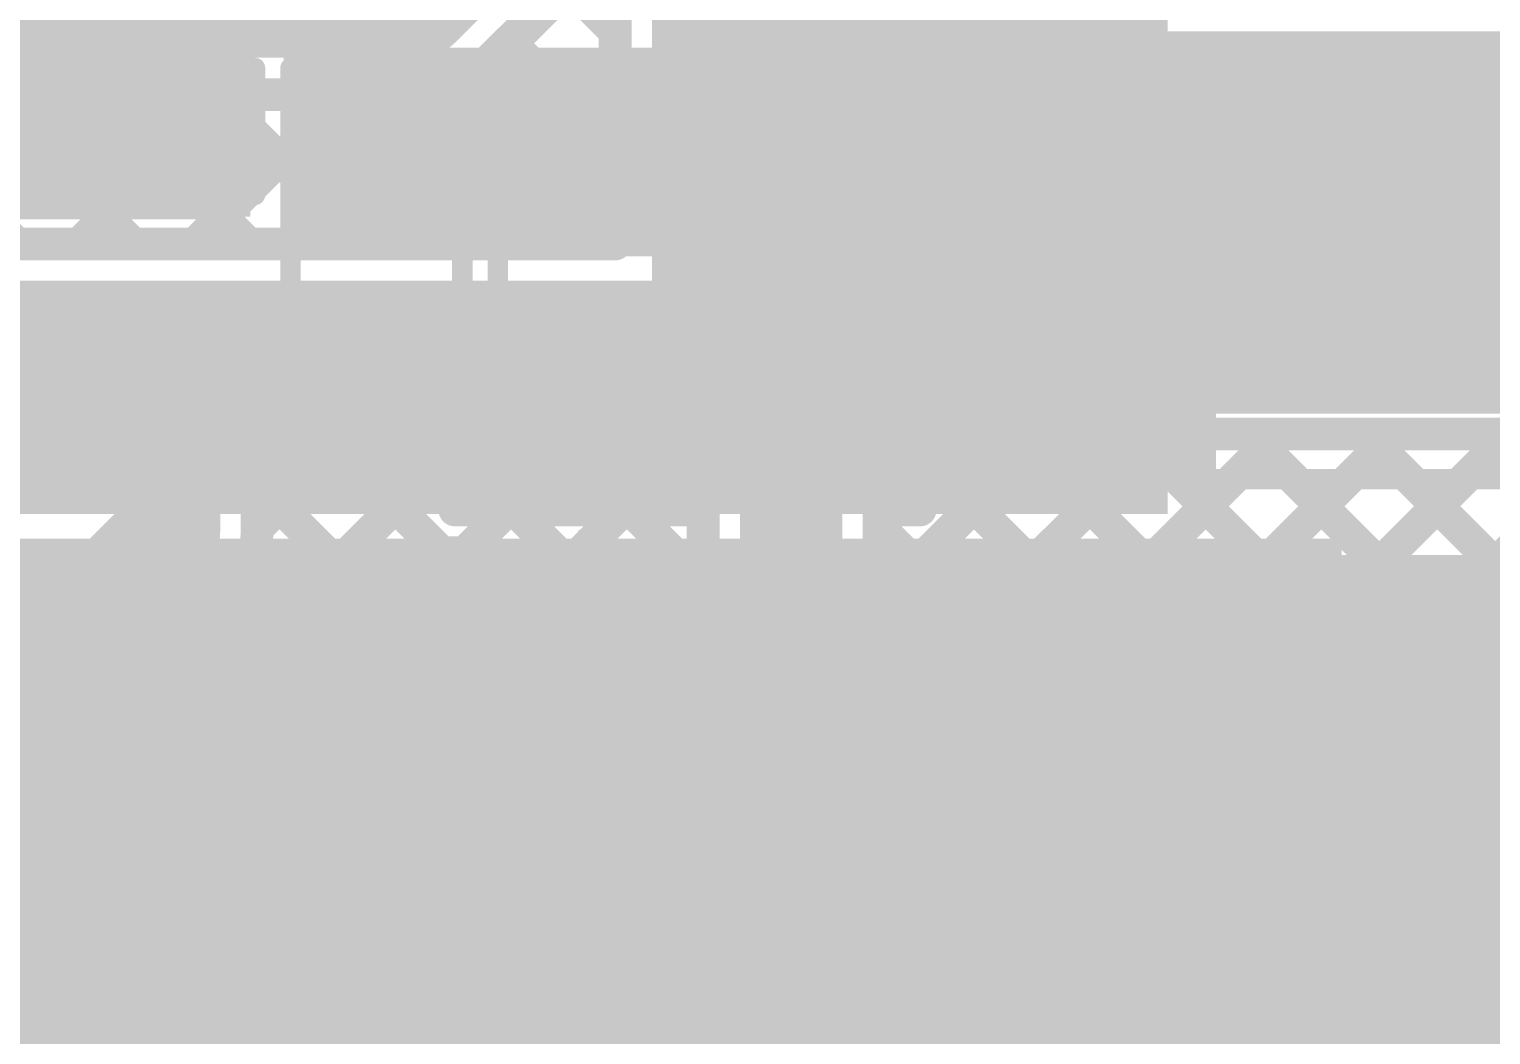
# Model space of a CAD drawing. Header units: millimetres. Extents: x -0.01 to 3.73, y -0.01 to 3.05.
# Drawn here: x 2.0918 to 2.4489, y 1.0467 to 1.2925 of the extents above; entities that cross this region are included whole.
import ezdxf

# ---------------------------------------------------------------- set-up
doc = ezdxf.new("R2010")
doc.units = ezdxf.units.MM
doc.header["$MEASUREMENT"] = 0
for name, color, linetype in [('BottomLayer', 5, 'Continuous'), ('BottomPaste', 16, 'Continuous'), ('BottomSolder', 6, 'Continuous'), ('TopLayer', 1, 'Continuous'), ('TopOverlay', 2, 'Continuous'), ('TopPaste', 8, 'Continuous'), ('TopSolder', 216, 'Continuous')]:
    doc.layers.add(name, color=color, linetype=linetype)
doc.styles.add('Arial', font='', dxfattribs={"height": 0.2})
doc.styles.get('Arial').set_extended_font_data('Arial')

# ---------------------------------------------------------------- blocks, each defined once
blk = doc.blocks.new('R__0603_92')
at = {"layer": 'TopLayer'}
for points in [[(-0.015, 0.0175), (-0.015, -0.0175), (-0.045, -0.0175), (-0.045, 0.0175)], [(0.045, 0.0175), (0.045, -0.0175), (0.015, -0.0175), (0.015, 0.0175)]]:
    blk.add_hatch(color=1, dxfattribs=at).paths.add_polyline_path(points)
at = {"layer": 'TopPaste'}
for points in [[(-0.015, 0.0175), (-0.015, -0.0175), (-0.045, -0.0175), (-0.045, 0.0175)], [(0.045, 0.0175), (0.045, -0.0175), (0.015, -0.0175), (0.015, 0.0175)]]:
    blk.add_hatch(color=8, dxfattribs=at).paths.add_polyline_path(points)
at = {"layer": 'TopSolder'}
for points in [[(-0.011, 0.0215), (-0.011, -0.0215), (-0.049, -0.0215), (-0.049, 0.0215)], [(0.049, 0.0215), (0.049, -0.0215), (0.011, -0.0215), (0.011, 0.0215)]]:
    blk.add_hatch(color=216, dxfattribs=at).paths.add_polyline_path(points)
at = {"layer": 'TopOverlay', "const_width": 0.005}
for points in [[(-0.049, 0.021), (-0.049, -0.021)], [(-0.049, 0.021), (0.049, 0.021)], [(0.049, 0.021), (0.049, -0.021)], [(-0.049, -0.021), (0.049, -0.021)]]:
    blk.add_lwpolyline(points, dxfattribs=at)
at = {"layer": 'TopOverlay', "const_width": 0.0025}
for points in [[(-0.05025, 0.021, 1), (-0.04775, 0.021, 1)], [(-0.05025, 0.021, 1), (-0.04775, 0.021, 1)], [(0.04775, 0.021, 1), (0.05025, 0.021, 1)], [(0.04775, 0.021, 1), (0.05025, 0.021, 1)], [(-0.05025, -0.021, 1), (-0.04775, -0.021, 1)], [(-0.05025, -0.021, 1), (-0.04775, -0.021, 1)], [(0.04775, -0.021, 1), (0.05025, -0.021, 1)], [(0.04775, -0.021, 1), (0.05025, -0.021, 1)]]:
    blk.add_lwpolyline(points, format="xyb", close=True, dxfattribs=at)
blk = doc.blocks.new('R__0603_93')
at = {"layer": 'TopLayer'}
for points in [[(-0.015, 0.0175), (-0.015, -0.0175), (-0.045, -0.0175), (-0.045, 0.0175)], [(0.045, 0.0175), (0.045, -0.0175), (0.015, -0.0175), (0.015, 0.0175)]]:
    blk.add_hatch(color=1, dxfattribs=at).paths.add_polyline_path(points)
at = {"layer": 'TopPaste'}
for points in [[(-0.015, 0.0175), (-0.015, -0.0175), (-0.045, -0.0175), (-0.045, 0.0175)], [(0.045, 0.0175), (0.045, -0.0175), (0.015, -0.0175), (0.015, 0.0175)]]:
    blk.add_hatch(color=8, dxfattribs=at).paths.add_polyline_path(points)
at = {"layer": 'TopSolder'}
for points in [[(-0.011, 0.0215), (-0.011, -0.0215), (-0.049, -0.0215), (-0.049, 0.0215)], [(0.049, 0.0215), (0.049, -0.0215), (0.011, -0.0215), (0.011, 0.0215)]]:
    blk.add_hatch(color=216, dxfattribs=at).paths.add_polyline_path(points)
at = {"layer": 'TopOverlay', "const_width": 0.005}
for points in [[(-0.049, 0.021), (-0.049, -0.021)], [(-0.049, 0.021), (0.049, 0.021)], [(0.049, 0.021), (0.049, -0.021)], [(-0.049, -0.021), (0.049, -0.021)]]:
    blk.add_lwpolyline(points, dxfattribs=at)
at = {"layer": 'TopOverlay', "const_width": 0.0025}
for points in [[(-0.05025, 0.021, 1), (-0.04775, 0.021, 1)], [(-0.05025, 0.021, 1), (-0.04775, 0.021, 1)], [(0.04775, 0.021, 1), (0.05025, 0.021, 1)], [(0.04775, 0.021, 1), (0.05025, 0.021, 1)], [(-0.05025, -0.021, 1), (-0.04775, -0.021, 1)], [(-0.05025, -0.021, 1), (-0.04775, -0.021, 1)], [(0.04775, -0.021, 1), (0.05025, -0.021, 1)], [(0.04775, -0.021, 1), (0.05025, -0.021, 1)]]:
    blk.add_lwpolyline(points, format="xyb", close=True, dxfattribs=at)
blk = doc.blocks.new('D2PAK_B_116')
at = {"layer": 'BottomLayer'}
blk.add_hatch(color=5, dxfattribs=at).paths.add_polyline_path([(0.21654, -0.40984), (-0.21654, -0.40984), (-0.21654, -0.02992), (0.21654, -0.02992)])
at = {"layer": 'BottomPaste'}
blk.add_hatch(color=16, dxfattribs=at).paths.add_polyline_path([(0.21654, -0.40984), (-0.21654, -0.40984), (-0.21654, -0.02992), (0.21654, -0.02992)])
at = {"layer": 'BottomSolder'}
blk.add_hatch(color=6, dxfattribs=at).paths.add_polyline_path([(0.22054, -0.41384), (-0.22054, -0.41384), (-0.22054, -0.02592), (0.22054, -0.02592)])
blk = doc.blocks.new('SMA_150')
at = {"layer": 'TopLayer'}
for points in [[(-0.12795, 0.03346), (-0.02953, 0.03346), (-0.02953, -0.03346), (-0.12795, -0.03346)], [(0.02953, 0.03346), (0.12795, 0.03346), (0.12795, -0.03346), (0.02953, -0.03346)]]:
    blk.add_hatch(color=1, dxfattribs=at).paths.add_polyline_path(points)
at = {"layer": 'TopOverlay'}
for points in [[(-0.175, -0.05597), (-0.12906, -0.05597), (-0.12906, 0.05598), (-0.175, 0.05598)], [(-0.12992, 0.03638), (-0.1022, 0.03638), (-0.1022, 0.05598), (-0.12992, 0.05598)], [(-0.12992, -0.05598), (-0.1022, -0.05598), (-0.1022, -0.03638), (-0.12992, -0.03638)]]:
    blk.add_hatch(color=2, dxfattribs=at).paths.add_polyline_path(points)
at = {"layer": 'TopPaste'}
for points in [[(-0.12795, 0.03346), (-0.02953, 0.03346), (-0.02953, -0.03346), (-0.12795, -0.03346)], [(0.02953, 0.03346), (0.12795, 0.03346), (0.12795, -0.03346), (0.02953, -0.03346)]]:
    blk.add_hatch(color=8, dxfattribs=at).paths.add_polyline_path(points)
at = {"layer": 'TopSolder'}
for points in [[(-0.13195, 0.03746), (-0.02553, 0.03746), (-0.02553, -0.03746), (-0.13195, -0.03746)], [(0.02553, 0.03746), (0.13195, 0.03746), (0.13195, -0.03746), (0.02553, -0.03746)]]:
    blk.add_hatch(color=216, dxfattribs=at).paths.add_polyline_path(points)
at = {"layer": 'TopOverlay', "const_width": 0.005}
for points in [[(-0.10465, 0.05345), (0.08115, 0.05345)], [(0.08115, 0.03985), (0.08115, 0.05345)], [(0.08115, -0.05345), (0.08115, -0.03985)], [(-0.10465, -0.05345), (0.08115, -0.05345)]]:
    blk.add_lwpolyline(points, dxfattribs=at)
at = {"layer": 'TopOverlay', "const_width": 0.0025}
for points in [[(-0.1059, 0.05345, 1), (-0.1034, 0.05345, 1)], [(0.0799, 0.05345, 1), (0.0824, 0.05345, 1)], [(0.0799, 0.05345, 1), (0.0824, 0.05345, 1)], [(0.0799, 0.03985, 1), (0.0824, 0.03985, 1)], [(0.0799, -0.03985, 1), (0.0824, -0.03985, 1)], [(-0.1059, -0.05345, 1), (-0.1034, -0.05345, 1)], [(0.0799, -0.05345, 1), (0.0824, -0.05345, 1)], [(0.0799, -0.05345, 1), (0.0824, -0.05345, 1)]]:
    blk.add_lwpolyline(points, format="xyb", close=True, dxfattribs=at)
blk = doc.blocks.new('VT1H471MI135000CE0_169')
at = {"layer": 'TopOverlay', "const_width": 0.005}
for points in [[(-0.13578, 0.27), (0.269, 0.27)], [(0.269, 0.27), (0.269, 0.043)]]:
    blk.add_lwpolyline(points, dxfattribs=at)
at = {"layer": 'TopOverlay', "const_width": 0.0025}
blk.add_lwpolyline([(0.26775, 0.27, 1), (0.27025, 0.27, 1)], format="xyb", close=True, dxfattribs=at)
blk.add_lwpolyline([(0.26775, 0.27, 1), (0.27025, 0.27, 1)], format="xyb", close=True, dxfattribs=at)
blk = doc.blocks.new('C__0603_174')
at = {"layer": 'TopLayer'}
for points in [[(-0.015, 0.0175), (-0.015, -0.0175), (-0.045, -0.0175), (-0.045, 0.0175)], [(0.045, 0.0175), (0.045, -0.0175), (0.015, -0.0175), (0.015, 0.0175)]]:
    blk.add_hatch(color=1, dxfattribs=at).paths.add_polyline_path(points)
at = {"layer": 'TopPaste'}
for points in [[(-0.015, 0.0175), (-0.015, -0.0175), (-0.045, -0.0175), (-0.045, 0.0175)], [(0.045, 0.0175), (0.045, -0.0175), (0.015, -0.0175), (0.015, 0.0175)]]:
    blk.add_hatch(color=8, dxfattribs=at).paths.add_polyline_path(points)
at = {"layer": 'TopSolder'}
for points in [[(-0.01264, 0.01986), (-0.01264, -0.01986), (-0.04736, -0.01986), (-0.04736, 0.01986)], [(0.04736, 0.01986), (0.04736, -0.01986), (0.01264, -0.01986), (0.01264, 0.01986)]]:
    blk.add_hatch(color=216, dxfattribs=at).paths.add_polyline_path(points)
at = {"layer": 'TopOverlay', "const_width": 0.005}
for points in [[(-0.018, 0.021), (-0.049, 0.021)], [(-0.049, -0.021), (-0.049, 0.021)], [(0.049, 0.021), (0.018, 0.021)], [(0.049, -0.021), (0.049, 0.021)], [(-0.018, -0.021), (-0.049, -0.021)], [(0.049, -0.021), (0.018, -0.021)]]:
    blk.add_lwpolyline(points, dxfattribs=at)
at = {"layer": 'TopOverlay', "const_width": 0.0025}
for points in [[(-0.05025, 0.021, 1), (-0.04775, 0.021, 1)], [(-0.05025, 0.021, 1), (-0.04775, 0.021, 1)], [(-0.01925, 0.021, 1), (-0.01675, 0.021, 1)], [(0.01675, 0.021, 1), (0.01925, 0.021, 1)], [(0.04775, 0.021, 1), (0.05025, 0.021, 1)], [(0.04775, 0.021, 1), (0.05025, 0.021, 1)], [(-0.05025, -0.021, 1), (-0.04775, -0.021, 1)], [(-0.05025, -0.021, 1), (-0.04775, -0.021, 1)], [(-0.01925, -0.021, 1), (-0.01675, -0.021, 1)], [(0.01675, -0.021, 1), (0.01925, -0.021, 1)], [(0.04775, -0.021, 1), (0.05025, -0.021, 1)], [(0.04775, -0.021, 1), (0.05025, -0.021, 1)]]:
    blk.add_lwpolyline(points, format="xyb", close=True, dxfattribs=at)
blk = doc.blocks.new('C__0603_188')
at = {"layer": 'TopLayer'}
for points in [[(-0.015, 0.0175), (-0.015, -0.0175), (-0.045, -0.0175), (-0.045, 0.0175)], [(0.045, 0.0175), (0.045, -0.0175), (0.015, -0.0175), (0.015, 0.0175)]]:
    blk.add_hatch(color=1, dxfattribs=at).paths.add_polyline_path(points)
at = {"layer": 'TopPaste'}
for points in [[(-0.015, 0.0175), (-0.015, -0.0175), (-0.045, -0.0175), (-0.045, 0.0175)], [(0.045, 0.0175), (0.045, -0.0175), (0.015, -0.0175), (0.015, 0.0175)]]:
    blk.add_hatch(color=8, dxfattribs=at).paths.add_polyline_path(points)
at = {"layer": 'TopSolder'}
for points in [[(-0.01264, 0.01986), (-0.01264, -0.01986), (-0.04736, -0.01986), (-0.04736, 0.01986)], [(0.04736, 0.01986), (0.04736, -0.01986), (0.01264, -0.01986), (0.01264, 0.01986)]]:
    blk.add_hatch(color=216, dxfattribs=at).paths.add_polyline_path(points)
at = {"layer": 'TopOverlay', "const_width": 0.005}
for points in [[(-0.049, 0.021), (-0.018, 0.021)], [(-0.049, 0.021), (-0.049, -0.021)], [(0.018, 0.021), (0.049, 0.021)], [(0.049, 0.021), (0.049, -0.021)], [(-0.049, -0.021), (-0.018, -0.021)], [(0.018, -0.021), (0.049, -0.021)]]:
    blk.add_lwpolyline(points, dxfattribs=at)
at = {"layer": 'TopOverlay', "const_width": 0.0025}
for points in [[(-0.05025, 0.021, 1), (-0.04775, 0.021, 1)], [(-0.05025, 0.021, 1), (-0.04775, 0.021, 1)], [(-0.01925, 0.021, 1), (-0.01675, 0.021, 1)], [(0.01675, 0.021, 1), (0.01925, 0.021, 1)], [(0.04775, 0.021, 1), (0.05025, 0.021, 1)], [(0.04775, 0.021, 1), (0.05025, 0.021, 1)], [(-0.05025, -0.021, 1), (-0.04775, -0.021, 1)], [(-0.05025, -0.021, 1), (-0.04775, -0.021, 1)], [(-0.01925, -0.021, 1), (-0.01675, -0.021, 1)], [(0.01675, -0.021, 1), (0.01925, -0.021, 1)], [(0.04775, -0.021, 1), (0.05025, -0.021, 1)], [(0.04775, -0.021, 1), (0.05025, -0.021, 1)]]:
    blk.add_lwpolyline(points, format="xyb", close=True, dxfattribs=at)

msp = doc.modelspace()

# ---------------------------------------------------------------- hatches: boundary and pattern name
at = {"layer": 'BottomLayer'}
for points in [[(2.37, 1.174), (2.37, 1.49), (2.244, 1.49), (2.244, 1.174)], [(1.732, 1.17405), (2.338, 1.17405), (2.338, 1.231), (1.732, 1.231)], [(1.976, 0.698), (2.58, 0.698), (2.58, 1.164), (1.976, 1.164)]]:
    msp.add_hatch(color=5, dxfattribs=at).paths.add_polyline_path(points)
at = {"layer": 'TopLayer'}
for points in [[(1.965, 1.246), (2.143, 1.246), (2.143, 1.383), (1.965, 1.383)], [(2.154, 1.237), (2.454, 1.237), (2.454, 1.288), (2.154, 1.288)], [(2.54, 1.07505), (1.85476, 1.07505), (1.85476, 0.922), (2.54, 0.922)]]:
    msp.add_hatch(color=1, dxfattribs=at).paths.add_polyline_path(points)

# ---------------------------------------------------------------- linework, layer by layer
at = {"layer": 'BottomLayer'}
for points, const_width in [([(2.187, 1.298), (2.2231, 1.3341)], 0.025), ([(2.16053, 1.24), (2.235, 1.31447)], 0.008), ([(2.2022, 1.2828), (2.235, 1.31559)], 0.008), ([(2.235, 1.24), (2.235, 1.31559)], 0.008), ([(1.934, 1.298), (2.187, 1.298)], 0.025), ([(2.22314, 1.30373), (2.235, 1.29187)], 0.008), ([(2.20899, 1.28959), (2.235, 1.26358)], 0.008), ([(2.18881, 1.24), (2.235, 1.28619)], 0.008), ([(1.934, 1.2765), (2.187, 1.2765)], 0.008), ([(2.05238, 1.2765), (2.08888, 1.24)], 0.008), ([(2.07568, 1.24), (2.11218, 1.2765)], 0.008), ([(2.08066, 1.2765), (2.11716, 1.24)], 0.008), ([(2.10396, 1.24), (2.14046, 1.2765)], 0.008), ([(2.10895, 1.2765), (2.14545, 1.24)], 0.008), ([(2.13224, 1.24), (2.16874, 1.2765)], 0.008), ([(2.13723, 1.2765), (2.17373, 1.24)], 0.008), ([(2.16551, 1.2765), (2.20201, 1.24)], 0.008), ([(2.19296, 1.27734), (2.2303, 1.24)], 0.008), ([(2.2171, 1.24), (2.235, 1.2579)], 0.008), ([(1.91336, 1.24), (2.235, 1.24)], 0.008)]:
    msp.add_lwpolyline(points, dxfattribs=dict(at, const_width=const_width))
for points, const_width in [([(2.18075, 1.298, 1), (2.19325, 1.298, 1)], 0.0125), ([(2.18075, 1.298, 1), (2.19325, 1.298, 1)], 0.0125), ([(2.20699, 1.28959, 1), (2.21099, 1.28959, 1)], 0.004), ([(2.233, 1.29187, 1), (2.237, 1.29187, 1)], 0.004), ([(2.233, 1.28619, 1), (2.237, 1.28619, 1)], 0.004), ([(2.2002, 1.2828, 1), (2.2042, 1.2828, 1)], 0.004), ([(2.2002, 1.2828, 1), (2.2042, 1.2828, 1)], 0.004), ([(2.2002, 1.2828, 1), (2.2042, 1.2828, 1)], 0.004), ([(2.10695, 1.2765, 1), (2.11095, 1.2765, 1)], 0.004), ([(2.11018, 1.2765, 1), (2.11418, 1.2765, 1)], 0.004), ([(2.13523, 1.2765, 1), (2.13923, 1.2765, 1)], 0.004), ([(2.13846, 1.2765, 1), (2.14246, 1.2765, 1)], 0.004), ([(2.16351, 1.2765, 1), (2.16751, 1.2765, 1)], 0.004), ([(2.16674, 1.2765, 1), (2.17074, 1.2765, 1)], 0.004), ([(2.185, 1.2765, 1), (2.189, 1.2765, 1)], 0.004), ([(2.185, 1.2765, 1), (2.189, 1.2765, 1)], 0.004), ([(2.185, 1.2765, 1), (2.189, 1.2765, 1)], 0.004), ([(2.19096, 1.27734, 1), (2.19496, 1.27734, 1)], 0.004), ([(2.233, 1.26358, 1), (2.237, 1.26358, 1)], 0.004), ([(2.233, 1.2579, 1), (2.237, 1.2579, 1)], 0.004), ([(2.08688, 1.24, 1), (2.09088, 1.24, 1)], 0.004), ([(2.10196, 1.24, 1), (2.10596, 1.24, 1)], 0.004), ([(2.11516, 1.24, 1), (2.11916, 1.24, 1)], 0.004), ([(2.13024, 1.24, 1), (2.13424, 1.24, 1)], 0.004), ([(2.14345, 1.24, 1), (2.14745, 1.24, 1)], 0.004), ([(2.15853, 1.24, 1), (2.16253, 1.24, 1)], 0.004), ([(2.17173, 1.24, 1), (2.17573, 1.24, 1)], 0.004), ([(2.18681, 1.24, 1), (2.19081, 1.24, 1)], 0.004), ([(2.20001, 1.24, 1), (2.20401, 1.24, 1)], 0.004), ([(2.2151, 1.24, 1), (2.2191, 1.24, 1)], 0.004), ([(2.2283, 1.24, 1), (2.2323, 1.24, 1)], 0.004), ([(2.233, 1.24, 1), (2.237, 1.24, 1)], 0.004), ([(2.233, 1.24, 1), (2.237, 1.24, 1)], 0.004)]:
    msp.add_lwpolyline(points, format="xyb", close=True, dxfattribs=dict(at, const_width=const_width))
at = {"layer": 'BottomLayer', "const_width": 0.008}
msp.add_lwpolyline([(2.2022, 1.2828, -0.198912), (2.187, 1.2765)], format="xyb", dxfattribs=at)
msp.add_lwpolyline([(2.2022, 1.2828, -0.198912), (2.187, 1.2765)], format="xyb", dxfattribs=at)
at = {"layer": 'TopLayer'}
for points, const_width in [([(2.17667, 1.264), (2.17667, 1.37691)], 0.012), ([(2.17667, 1.264), (2.22733, 1.264)], 0.025), ([(2.22733, 1.264), (2.278, 1.264)], 0.025), ([(2.38951, 1.236), (2.40526, 1.236)], 0.025), ([(2.3095, 1.21926), (2.31823, 1.228)], 0.008), ([(2.3095, 1.228), (2.34705, 1.228)], 0.008), ([(2.3095, 1.19098), (2.34652, 1.228)], 0.008), ([(2.3095, 1.175), (2.3095, 1.228)], 0.008), ([(2.32715, 1.228), (2.34705, 1.2081)], 0.008), ([(2.34705, 1.19354), (2.34705, 1.228)], 0.008), ([(2.3095, 1.21737), (2.44282, 1.08405)], 0.008), ([(2.126, 1.16964), (2.126, 1.204)], 0.025), ([(2.126, 1.204), (2.17667, 1.204)], 0.025), ([(2.22733, 1.204), (2.278, 1.204)], 0.025), ([(2.278, 1.046), (2.278, 1.204)], 0.025), ([(2.37227, 1.08405), (2.499, 1.21077)], 0.008), ([(2.22733, 1.179), (2.22733, 1.204)], 0.01), ([(2.278, 1.204), (2.3055, 1.204)], 0.01), ([(2.2995, 1.1527), (2.34705, 1.20024)], 0.008), ([(2.2995, 1.09613), (2.39691, 1.19354)], 0.008), ([(2.2995, 1.12441), (2.36862, 1.19354)], 0.008), ([(2.3157, 1.08405), (2.42519, 1.19354)], 0.008), ([(2.34399, 1.08405), (2.45348, 1.19354)], 0.008), ([(2.34705, 1.19354), (2.46347, 1.19354)], 0.008), ([(2.36162, 1.19354), (2.47111, 1.08405)], 0.008), ([(2.3899, 1.19354), (2.499, 1.08444)], 0.008), ([(2.41819, 1.19354), (2.499, 1.11272)], 0.008), ([(2.44647, 1.19354), (2.499, 1.141)], 0.008), ([(2.3095, 1.18908), (2.41454, 1.08405)], 0.008), ([(2.40055, 1.08405), (2.499, 1.18249)], 0.008), ([(2.09681, 1.09143), (2.18538, 1.18)], 0.008), ([(2.11136, 1.155), (2.126, 1.16964)], 0.025), ([(2.1475, 1.1704), (2.1571, 1.18)], 0.008), ([(2.1475, 1.16964), (2.1475, 1.18)], 0.008), ([(2.14888, 1.18), (2.24483, 1.08405)], 0.008), ([(2.1525, 1.18), (2.19583, 1.18)], 0.008), ([(2.17716, 1.18), (2.2565, 1.10066)], 0.008), ([(2.19583, 1.175), (2.19583, 1.18)], 0.008), ([(2.11771, 1.08405), (2.20867, 1.175)], 0.008), ([(2.146, 1.08405), (2.23695, 1.175)], 0.008), ([(2.19583, 1.175), (2.2465, 1.175)], 0.008), ([(2.21045, 1.175), (2.2565, 1.12895)], 0.008), ([(2.23873, 1.175), (2.2565, 1.15723)], 0.008), ([(2.2465, 1.175), (2.2565, 1.175)], 0.008), ([(2.2465, 1.175), (2.2565, 1.175)], 0.008), ([(2.2565, 1.08405), (2.2565, 1.175)], 0.008), ([(2.2995, 1.175), (2.3095, 1.175)], 0.008), ([(2.2995, 1.08405), (2.2995, 1.175)], 0.008), ([(2.2995, 1.1708), (2.38625, 1.08405)], 0.008), ([(2.17428, 1.08405), (2.2565, 1.16626)], 0.008), ([(2.0573, 1.155), (2.11136, 1.155)], 0.025), ([(2.14347, 1.15712), (2.21655, 1.08405)], 0.008), ([(2.12656, 1.1398), (2.1412, 1.15444)], 0.008), ([(2.42884, 1.08405), (2.499, 1.15421)], 0.008), ([(2.12954, 1.14277), (2.18826, 1.08405)], 0.008), ([(2.2995, 1.14252), (2.35797, 1.08405)], 0.008), ([(2.20256, 1.08405), (2.2565, 1.13798)], 0.008), ([(2.0573, 1.1335), (2.11136, 1.1335)], 0.008), ([(2.08224, 1.1335), (2.08993, 1.12581)], 0.008), ([(2.09681, 1.11971), (2.1106, 1.1335)], 0.008), ([(2.11052, 1.1335), (2.15998, 1.08405)], 0.008), ([(2.0627, 1.12581), (2.09681, 1.12581)], 0.008), ([(2.09681, 1.08419), (2.09681, 1.12581)], 0.008), ([(2.09681, 1.11893), (2.1317, 1.08405)], 0.008), ([(2.2995, 1.11423), (2.32969, 1.08405)], 0.008), ([(2.23085, 1.08405), (2.2565, 1.1097)], 0.008), ([(2.09681, 1.09065), (2.10341, 1.08405)], 0.008), ([(2.06211, 1.08405), (2.2565, 1.08405)], 0.008), ([(2.0627, 1.08419), (2.09681, 1.08419)], 0.008), ([(2.2995, 1.08405), (2.499, 1.08405)], 0.008)]:
    msp.add_lwpolyline(points, dxfattribs=dict(at, const_width=const_width))
for points, const_width in [([(2.17042, 1.264, 1), (2.18292, 1.264, 1)], 0.0125), ([(2.22108, 1.264, 1), (2.23358, 1.264, 1)], 0.0125), ([(2.22108, 1.264, 1), (2.23358, 1.264, 1)], 0.0125), ([(2.27175, 1.264, 1), (2.28425, 1.264, 1)], 0.0125), ([(2.17367, 1.264, 1), (2.17967, 1.264, 1)], 0.006), ([(2.38326, 1.236, 1), (2.39576, 1.236, 1)], 0.0125), ([(2.39901, 1.236, 1), (2.41151, 1.236, 1)], 0.0125), ([(2.3075, 1.228, 1), (2.3115, 1.228, 1)], 0.004), ([(2.3075, 1.228, 1), (2.3115, 1.228, 1)], 0.004), ([(2.31623, 1.228, 1), (2.32023, 1.228, 1)], 0.004), ([(2.32515, 1.228, 1), (2.32915, 1.228, 1)], 0.004), ([(2.34452, 1.228, 1), (2.34852, 1.228, 1)], 0.004), ([(2.34505, 1.228, 1), (2.34905, 1.228, 1)], 0.004), ([(2.34505, 1.228, 1), (2.34905, 1.228, 1)], 0.004), ([(2.3075, 1.21926, 1), (2.3115, 1.21926, 1)], 0.004), ([(2.3075, 1.21737, 1), (2.3115, 1.21737, 1)], 0.004), ([(2.11975, 1.204, 1), (2.13225, 1.204, 1)], 0.0125), ([(2.11975, 1.204, 1), (2.13225, 1.204, 1)], 0.0125), ([(2.17042, 1.204, 1), (2.18292, 1.204, 1)], 0.0125), ([(2.22108, 1.204, 1), (2.23358, 1.204, 1)], 0.0125), ([(2.27175, 1.204, 1), (2.28425, 1.204, 1)], 0.0125), ([(2.27175, 1.204, 1), (2.28425, 1.204, 1)], 0.0125), ([(2.34505, 1.2081, 1), (2.34905, 1.2081, 1)], 0.004), ([(2.22483, 1.204, 1), (2.22983, 1.204, 1)], 0.005), ([(2.2755, 1.204, 1), (2.2805, 1.204, 1)], 0.005), ([(2.303, 1.204, 1), (2.308, 1.204, 1)], 0.005), ([(2.34505, 1.20024, 1), (2.34905, 1.20024, 1)], 0.004), ([(2.34505, 1.19354, 1), (2.34905, 1.19354, 1)], 0.004), ([(2.34505, 1.19354, 1), (2.34905, 1.19354, 1)], 0.004), ([(2.35962, 1.19354, 1), (2.36362, 1.19354, 1)], 0.004), ([(2.36662, 1.19354, 1), (2.37062, 1.19354, 1)], 0.004), ([(2.3879, 1.19354, 1), (2.3919, 1.19354, 1)], 0.004), ([(2.39491, 1.19354, 1), (2.39891, 1.19354, 1)], 0.004), ([(2.41619, 1.19354, 1), (2.42019, 1.19354, 1)], 0.004), ([(2.42319, 1.19354, 1), (2.42719, 1.19354, 1)], 0.004), ([(2.44447, 1.19354, 1), (2.44847, 1.19354, 1)], 0.004), ([(2.3075, 1.19098, 1), (2.3115, 1.19098, 1)], 0.004), ([(2.3075, 1.18908, 1), (2.3115, 1.18908, 1)], 0.004), ([(2.11975, 1.16964, 1), (2.13225, 1.16964, 1)], 0.0125), ([(2.11975, 1.16964, 1), (2.13225, 1.16964, 1)], 0.0125), ([(2.1455, 1.18, 1), (2.1495, 1.18, 1)], 0.004), ([(2.14688, 1.18, 1), (2.15088, 1.18, 1)], 0.004), ([(2.1505, 1.18, 1), (2.1545, 1.18, 1)], 0.004), ([(2.1551, 1.18, 1), (2.1591, 1.18, 1)], 0.004), ([(2.17516, 1.18, 1), (2.17916, 1.18, 1)], 0.004), ([(2.18338, 1.18, 1), (2.18738, 1.18, 1)], 0.004), ([(2.19383, 1.18, 1), (2.19783, 1.18, 1)], 0.004), ([(2.19383, 1.18, 1), (2.19783, 1.18, 1)], 0.004), ([(2.22483, 1.179, 1), (2.22983, 1.179, 1)], 0.005), ([(2.19383, 1.175, 1), (2.19783, 1.175, 1)], 0.004), ([(2.19383, 1.175, 1), (2.19783, 1.175, 1)], 0.004), ([(2.20667, 1.175, 1), (2.21067, 1.175, 1)], 0.004), ([(2.20845, 1.175, 1), (2.21245, 1.175, 1)], 0.004), ([(2.23495, 1.175, 1), (2.23895, 1.175, 1)], 0.004), ([(2.23673, 1.175, 1), (2.24073, 1.175, 1)], 0.004), ([(2.2445, 1.175, 1), (2.2485, 1.175, 1)], 0.004), ([(2.2445, 1.175, 1), (2.2485, 1.175, 1)], 0.004), ([(2.2445, 1.175, 1), (2.2485, 1.175, 1)], 0.004), ([(2.2545, 1.175, 1), (2.2585, 1.175, 1)], 0.004), ([(2.2545, 1.175, 1), (2.2585, 1.175, 1)], 0.004), ([(2.2545, 1.175, 1), (2.2585, 1.175, 1)], 0.004), ([(2.2975, 1.175, 1), (2.3015, 1.175, 1)], 0.004), ([(2.2975, 1.175, 1), (2.3015, 1.175, 1)], 0.004), ([(2.3075, 1.175, 1), (2.3115, 1.175, 1)], 0.004), ([(2.3075, 1.175, 1), (2.3115, 1.175, 1)], 0.004), ([(2.1455, 1.1704, 1), (2.1495, 1.1704, 1)], 0.004), ([(2.1455, 1.16964, 1), (2.1495, 1.16964, 1)], 0.004), ([(2.1455, 1.16964, 1), (2.1495, 1.16964, 1)], 0.004), ([(2.1455, 1.16964, 1), (2.1495, 1.16964, 1)], 0.004), ([(2.2975, 1.1708, 1), (2.3015, 1.1708, 1)], 0.004), ([(2.2545, 1.16626, 1), (2.2585, 1.16626, 1)], 0.004), ([(2.10511, 1.155, 1), (2.11761, 1.155, 1)], 0.0125), ([(2.10511, 1.155, 1), (2.11761, 1.155, 1)], 0.0125), ([(2.14147, 1.15712, 1), (2.14547, 1.15712, 1)], 0.004), ([(2.2545, 1.15723, 1), (2.2585, 1.15723, 1)], 0.004), ([(2.1392, 1.15444, 1), (2.1432, 1.15444, 1)], 0.004), ([(2.1392, 1.15444, 1), (2.1432, 1.15444, 1)], 0.004), ([(2.1392, 1.15444, 1), (2.1432, 1.15444, 1)], 0.004), ([(2.2975, 1.1527, 1), (2.3015, 1.1527, 1)], 0.004), ([(2.12753, 1.14277, 1), (2.13153, 1.14277, 1)], 0.004), ([(2.2975, 1.14252, 1), (2.3015, 1.14252, 1)], 0.004), ([(2.12456, 1.1398, 1), (2.12856, 1.1398, 1)], 0.004), ([(2.12456, 1.1398, 1), (2.12856, 1.1398, 1)], 0.004), ([(2.12456, 1.1398, 1), (2.12856, 1.1398, 1)], 0.004), ([(2.2545, 1.13798, 1), (2.2585, 1.13798, 1)], 0.004), ([(2.10852, 1.1335, 1), (2.11252, 1.1335, 1)], 0.004), ([(2.1086, 1.1335, 1), (2.1126, 1.1335, 1)], 0.004), ([(2.10936, 1.1335, 1), (2.11336, 1.1335, 1)], 0.004), ([(2.10936, 1.1335, 1), (2.11336, 1.1335, 1)], 0.004), ([(2.10936, 1.1335, 1), (2.11336, 1.1335, 1)], 0.004), ([(2.2545, 1.12895, 1), (2.2585, 1.12895, 1)], 0.004), ([(2.08793, 1.12581, 1), (2.09193, 1.12581, 1)], 0.004), ([(2.09481, 1.12581, 1), (2.09881, 1.12581, 1)], 0.004), ([(2.09481, 1.12581, 1), (2.09881, 1.12581, 1)], 0.004), ([(2.2975, 1.12441, 1), (2.3015, 1.12441, 1)], 0.004), ([(2.09481, 1.11971, 1), (2.09881, 1.11971, 1)], 0.004), ([(2.09481, 1.11893, 1), (2.09881, 1.11893, 1)], 0.004), ([(2.2975, 1.11423, 1), (2.3015, 1.11423, 1)], 0.004), ([(2.2545, 1.1097, 1), (2.2585, 1.1097, 1)], 0.004), ([(2.2545, 1.10066, 1), (2.2585, 1.10066, 1)], 0.004), ([(2.2975, 1.09613, 1), (2.3015, 1.09613, 1)], 0.004), ([(2.09481, 1.09143, 1), (2.09881, 1.09143, 1)], 0.004), ([(2.09481, 1.09065, 1), (2.09881, 1.09065, 1)], 0.004), ([(2.09481, 1.08419, 1), (2.09881, 1.08419, 1)], 0.004), ([(2.09481, 1.08419, 1), (2.09881, 1.08419, 1)], 0.004), ([(2.10141, 1.08405, 1), (2.10541, 1.08405, 1)], 0.004), ([(2.11571, 1.08405, 1), (2.11971, 1.08405, 1)], 0.004), ([(2.1297, 1.08405, 1), (2.1337, 1.08405, 1)], 0.004), ([(2.144, 1.08405, 1), (2.148, 1.08405, 1)], 0.004), ([(2.15798, 1.08405, 1), (2.16198, 1.08405, 1)], 0.004), ([(2.17228, 1.08405, 1), (2.17628, 1.08405, 1)], 0.004), ([(2.18626, 1.08405, 1), (2.19026, 1.08405, 1)], 0.004), ([(2.20056, 1.08405, 1), (2.20456, 1.08405, 1)], 0.004), ([(2.21455, 1.08405, 1), (2.21855, 1.08405, 1)], 0.004), ([(2.22885, 1.08405, 1), (2.23285, 1.08405, 1)], 0.004), ([(2.24283, 1.08405, 1), (2.24683, 1.08405, 1)], 0.004), ([(2.2545, 1.08405, 1), (2.2585, 1.08405, 1)], 0.004), ([(2.2545, 1.08405, 1), (2.2585, 1.08405, 1)], 0.004), ([(2.2975, 1.08405, 1), (2.3015, 1.08405, 1)], 0.004), ([(2.2975, 1.08405, 1), (2.3015, 1.08405, 1)], 0.004), ([(2.3137, 1.08405, 1), (2.3177, 1.08405, 1)], 0.004), ([(2.32769, 1.08405, 1), (2.33169, 1.08405, 1)], 0.004), ([(2.34199, 1.08405, 1), (2.34599, 1.08405, 1)], 0.004), ([(2.35597, 1.08405, 1), (2.35997, 1.08405, 1)], 0.004), ([(2.37027, 1.08405, 1), (2.37427, 1.08405, 1)], 0.004), ([(2.38425, 1.08405, 1), (2.38825, 1.08405, 1)], 0.004), ([(2.39855, 1.08405, 1), (2.40255, 1.08405, 1)], 0.004), ([(2.41254, 1.08405, 1), (2.41654, 1.08405, 1)], 0.004), ([(2.42684, 1.08405, 1), (2.43084, 1.08405, 1)], 0.004), ([(2.44082, 1.08405, 1), (2.44482, 1.08405, 1)], 0.004), ([(2.27175, 1.046, 1), (2.28425, 1.046, 1)], 0.0125)]:
    msp.add_lwpolyline(points, format="xyb", close=True, dxfattribs=dict(at, const_width=const_width))
at = {"layer": 'TopLayer', "const_width": 0.008}
for points in [[(2.1475, 1.16964, -0.198912), (2.1412, 1.15444)], [(2.1475, 1.16964, -0.198912), (2.1412, 1.15444)], [(2.12656, 1.1398, -0.198912), (2.11136, 1.1335)], [(2.12656, 1.1398, -0.198912), (2.11136, 1.1335)]]:
    msp.add_lwpolyline(points, format="xyb", dxfattribs=at)

# ---------------------------------------------------------------- block references
for name, p in [('D2PAK_B_116', (2.192, 1.19388)), ('SMA_150', (2.484, 1.236))]:
    msp.add_blockref(name, p)
for name, p, rotation in [('C__0603_188', (2.126, 1.234), 90), ('R__0603_93', (2.17667, 1.234), 90), ('R__0603_92', (2.22733, 1.234), 90), ('C__0603_174', (2.278, 1.234), 270), ('VT1H471MI135000CE0_169', (2.684, 0.79), 90)]:
    msp.add_blockref(name, p, dxfattribs=dict(rotation=rotation))

# ---------------------------------------------------------------- texts
at = {"layer": 'TopOverlay', "style": 'Arial'}
for s, p in [('C14', (2.14899, 1.04452)), ('R16', (2.21099, 1.04352)), ('R17', (2.27599, 1.04552)), ('C28', (2.34099, 1.03335))]:
    msp.add_text(s, height=0.05, rotation=90, dxfattribs=at).set_placement(p)
msp.add_text('C33', height=0.05, dxfattribs=at).set_placement((2.41435, 1.07401))

doc.saveas('drawing.dxf')
